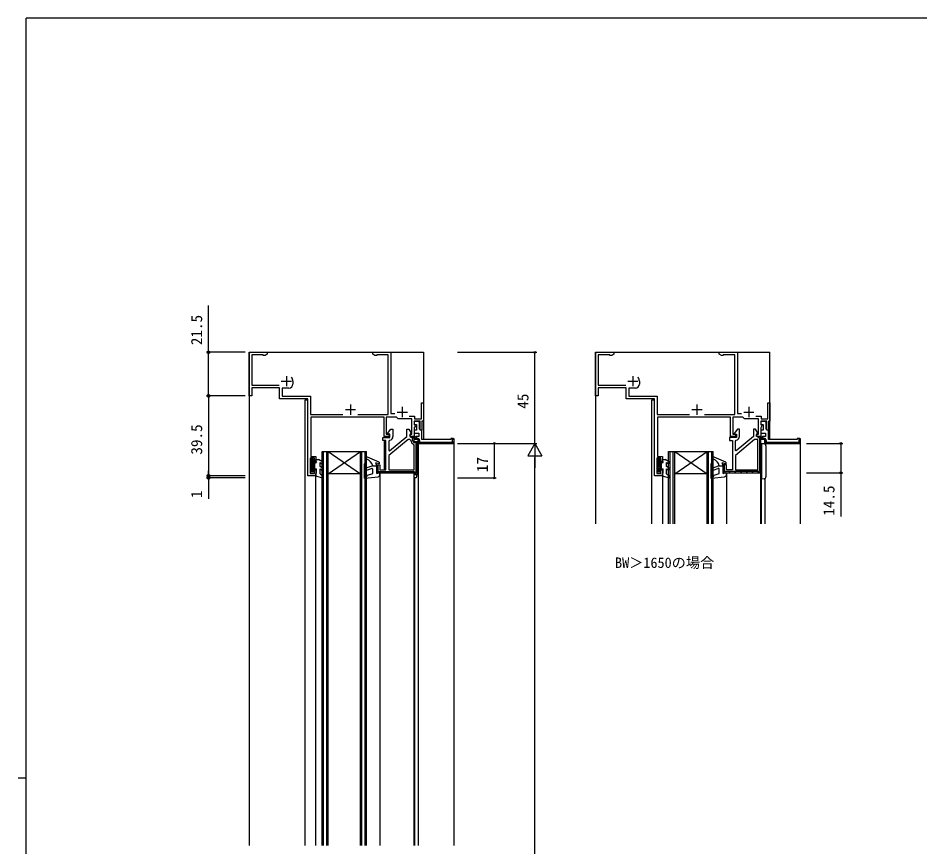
# Model space of a CAD drawing. Units: millimetres, scale not verified. Extents: x -567 to 567, y -403 to 403.
# Drawn here: x -566.7 to -121.7, y -10.2 to 399 of the extents above; entities that cross this region are included whole.
import ezdxf
from ezdxf.enums import TextEntityAlignment as Align

# ---------------------------------------------------------------- set-up
doc = ezdxf.new("R2010")
doc.units = ezdxf.units.MM
doc.header["$LTSCALE"] = 2
for name, color, linetype in [('0-1_USER1', 3, 'Continuous'), ('0-2_YKK_11', 7, 'Continuous'), ('0-3_YKK_12', 2, 'Continuous'), ('0-4_YKK_13', 4, 'Continuous'), ('0-6_YKK_D', 6, 'Continuous'), ('0-7_YKK_ZWAK', 7, 'Continuous')]:
    doc.layers.add(name, color=color, linetype=linetype)
doc.styles.add('ＭＳ ゴシック', font='')
doc.styles.get('ＭＳ ゴシック').set_extended_font_data('MS Gothic')

msp = doc.modelspace()

# ---------------------------------------------------------------- linework, layer by layer
at = {"layer": '0-2_YKK_11'}
for p, q in [((-436.8, 219.7), (-431.8, 219.7)), ((-434.3, 222.2), (-434.3, 217.2)), ((-431.1, 219.7), (-431.1, 218.3)), ((-265.8, 219.7), (-260.8, 219.7)), ((-263.3, 222.2), (-263.3, 217.2)), ((-260.1, 219.7), (-260.1, 218.3)), ((-405.2, 205.7), (-400.2, 205.7)), ((-402.7, 208.2), (-402.7, 203.2)), ((-377.1, 207), (-377.1, 202)), ((-234.2, 205.7), (-229.2, 205.7)), ((-231.7, 208.2), (-231.7, 203.2)), ((-206.1, 207), (-206.1, 202)), ((-379.6, 204.5), (-374.6, 204.5)), ((-208.6, 204.5), (-203.6, 204.5)), ((-372.628, 191.9), (-372.081, 192.448)), ((-370.9, 191.64), (-370.26, 191)), ((-370.345, 192.5), (-370.3, 192.455)), ((-369.405, 191.56), (-368.64, 190.795)), ((-367.4, 195.2), (-367.7, 195.5)), ((-352.3, 191.425), (-351.7, 190.825)), ((-201.3, 191.9), (-200.789, 192.411)), ((-199.9, 191.64), (-199.26, 191)), ((-199.345, 192.5), (-199.3, 192.455)), ((-198.405, 191.56), (-197.64, 190.795)), ((-196.4, 195.2), (-196.7, 195.5)), ((-181.3, 191.425), (-180.7, 190.825)), ((-371.813, 189.887), (-371.37, 190.33)), ((-370.3, 188.572), (-369.7, 189.172)), ((-369.2, 189.94), (-368.26, 189)), ((-367.445, 189.6), (-366.845, 189)), ((-366.031, 189.6), (-365.431, 189)), ((-364.617, 189.6), (-364.017, 189)), ((-363.203, 189.6), (-362.603, 189)), ((-361.789, 189.6), (-361.189, 189)), ((-360.374, 189.6), (-359.774, 189)), ((-358.96, 189.6), (-358.36, 189)), ((-357.546, 189.6), (-356.946, 189)), ((-356.132, 189.6), (-355.532, 189)), ((-354.717, 189.6), (-354.117, 189)), ((-353.303, 189.6), (-352.703, 189)), ((-352.3, 190.011), (-351.707, 189.418)), ((-200.8, 189.572), (-200.2, 190.172)), ((-200.8, 186.743), (-200.2, 187.343)), ((-198.2, 189.94), (-197.26, 189)), ((-196.445, 189.6), (-195.845, 189)), ((-195.031, 189.6), (-194.431, 189)), ((-193.617, 189.6), (-193.017, 189)), ((-192.203, 189.6), (-191.603, 189)), ((-190.789, 189.6), (-190.189, 189)), ((-189.374, 189.6), (-188.774, 189)), ((-187.96, 189.6), (-187.36, 189)), ((-186.546, 189.6), (-185.946, 189)), ((-185.132, 189.6), (-184.532, 189)), ((-183.717, 189.6), (-183.117, 189)), ((-182.303, 189.6), (-181.703, 189)), ((-181.3, 190.011), (-180.707, 189.418)), ((-370.3, 185.743), (-369.7, 186.343)), ((-370.3, 182.915), (-369.7, 183.515)), ((-200.8, 183.915), (-200.2, 184.515)), ((-389.7, 177.657), (-389.1, 178.257)), ((-370.3, 180.086), (-369.7, 180.686)), ((-200.8, 181.086), (-200.2, 181.686)), ((-200.8, 178.258), (-200.2, 178.858)), ((-389.677, 174.851), (-389.1, 175.428)), ((-387.2, 174.5), (-386.6, 175.1)), ((-384.372, 174.5), (-383.772, 175.1)), ((-381.543, 174.5), (-380.943, 175.1)), ((-378.715, 174.5), (-378.115, 175.1)), ((-375.886, 174.5), (-375.286, 175.1)), ((-373.058, 174.5), (-372.458, 175.1)), ((-371.2, 173.529), (-370.607, 174.123)), ((-370.346, 174.384), (-369.7, 175.029)), ((-370.3, 177.258), (-369.7, 177.858)), ((-218.7, 177.328), (-218.1, 177.928)), ((-218.554, 174.646), (-218.1, 175.1)), ((-215.872, 174.5), (-215.272, 175.1)), ((-213.043, 174.5), (-212.443, 175.1)), ((-210.215, 174.5), (-209.615, 175.1)), ((-207.386, 174.5), (-206.786, 175.1)), ((-204.558, 174.5), (-203.958, 175.1)), ((-201.729, 174.5), (-201.122, 175.108)), ((-200.808, 175.422), (-200.2, 176.029))]:
    msp.add_line(p, q, dxfattribs=at)
for points in [[(-422.5, 181.7), (-422.5, 174.2), (-420.5, 174.2), (-420.5, 176), (-419.7, 176), (-419.7, 173), (-423.7, 173), (-423.7, 211), (-437.7, 211), (-437.7, 216.5), (-451.4, 216.5), (-451.4, 212.5), (-452.7, 212.5), (-452.7, 234), (-443.7, 234), (-443.7, 233), (-444.791, 232.37), (-445.7, 232.37), (-445.7, 232.8), (-451.4, 232.8), (-451.4, 217.8), (-437.871, 217.8)], [(-399.034, 203.3), (-384, 203.3), (-384, 232.8), (-389.7, 232.8), (-389.7, 232.37), (-390.609, 232.37), (-391.7, 233), (-391.7, 234), (-382.7, 234), (-382.7, 203.8), (-380.8, 203.8)], [(-251.5, 181.7), (-251.5, 174.2), (-249.5, 174.2), (-249.5, 176), (-248.7, 176), (-248.7, 173), (-252.7, 173), (-252.7, 211), (-266.7, 211), (-266.7, 216.5), (-280.4, 216.5), (-280.4, 212.5), (-281.7, 212.5), (-281.7, 234), (-272.7, 234), (-272.7, 233), (-273.791, 232.37), (-274.7, 232.37), (-274.7, 232.8), (-280.4, 232.8), (-280.4, 217.8), (-266.871, 217.8)], [(-228.034, 203.3), (-213, 203.3), (-213, 232.8), (-218.7, 232.8), (-218.7, 232.37), (-219.609, 232.37), (-220.7, 233), (-220.7, 234), (-211.7, 234), (-211.7, 203.8), (-209.8, 203.8)], [(-433.1, 216.3), (-436.4, 216.3), (-436.4, 212.3), (-422.4, 212.3), (-422.4, 203.3), (-406.366, 203.3)], [(-262.1, 216.3), (-265.4, 216.3), (-265.4, 212.3), (-251.4, 212.3), (-251.4, 203.3), (-235.366, 203.3)], [(-373.718, 202.5), (-371.1, 202.5), (-371.1, 201.2), (-367.7, 201.2), (-367.7, 209), (-366.7, 209), (-366.7, 200), (-367.4, 200), (-367.4, 195.5), (-368.2, 195.5), (-368.32, 195.86), (-368.2, 196.1), (-368.2, 200), (-371.2, 200), (-371.2, 198.4), (-370.9, 198.1), (-370.64, 197.65), (-371.2, 196.68), (-371.2, 192.5), (-372.885, 192.5), (-373.323, 193.26), (-373.127, 193.6), (-372.4, 193.6), (-372.4, 201.2), (-379.2, 201.2), (-380, 202), (-385, 202), (-385, 193.6), (-383.673, 193.6), (-383.477, 193.26), (-383.915, 192.5), (-386.1, 192.5), (-386.1, 202), (-422.2, 202), (-422.2, 182.5), (-419.7, 182.5), (-419.7, 180), (-420.5, 180), (-420.5, 181.7), (-422.5, 181.7)], [(-202.718, 202.5), (-200.1, 202.5), (-200.1, 201.2), (-196.7, 201.2), (-196.7, 209), (-195.7, 209), (-195.7, 200), (-196.4, 200), (-196.4, 195.5), (-197.2, 195.5), (-197.32, 195.86), (-197.2, 196.1), (-197.2, 200), (-200.2, 200), (-200.2, 198.4), (-199.9, 198.1), (-199.64, 197.65), (-200.2, 196.68), (-200.2, 192.5), (-201.885, 192.5), (-202.323, 193.26), (-202.127, 193.6), (-201.4, 193.6), (-201.4, 201.2), (-208.2, 201.2), (-209, 202), (-214, 202), (-214, 193.6), (-212.673, 193.6), (-212.477, 193.26), (-212.915, 192.5), (-215.1, 192.5), (-215.1, 202), (-251.2, 202), (-251.2, 182.5), (-248.7, 182.5), (-248.7, 180), (-249.5, 180), (-249.5, 181.7), (-251.5, 181.7)], [(-371.2, 174.5), (-389.7, 174.5), (-389.7, 178.5), (-389.1, 178.5), (-388.2, 178.5), (-388.2, 176), (-385.2, 176), (-385.2, 190.5), (-386.7, 190.5), (-386.7, 192), (-383.2, 192), (-383.2, 193.6), (-384.304, 193.6), (-384.421, 193.844), (-382.7, 196), (-381.7, 196), (-381.7, 192.5)], [(-383.3, 190.54), (-383.7, 190.051), (-383.7, 185.484), (-383.354, 185.323), (-374.8, 192.5), (-374.8, 196), (-373.8, 196), (-372.865, 194.346), (-373.05, 193.667), (-373.3, 193.234), (-373.3, 192.5), (-372.4, 192.5), (-372, 192.417), (-371.4, 191.5), (-371.4, 190), (-369.7, 190), (-369.7, 174.593), (-369.7, 174.5), (-370.319, 171.951), (-371.2, 172.056), (-371.2, 174.5), (-389.7, 174.5), (-389.7, 178.5), (-389.1, 178.5), (-389.1, 175.1), (-371.7, 175.1)], [(-369.1, 199.9), (-371.2, 199.9), (-371.2, 198.4), (-370.1, 198.4), (-370.1, 195.5), (-371.2, 195.5), (-371.2, 194), (-368.9, 194), (-368.9, 192.5), (-370.4, 192.5), (-370.3, 192.5), (-370.3, 191.6), (-369.7, 191.6)], [(-368.6, 196), (-368.6, 199.4), (-369.1, 199.9)], [(-367.7, 195.5), (-368.1, 195.5), (-368.6, 196)], [(-218.7, 174.5), (-200.2, 174.5), (-200.2, 192.5), (-202.3, 192.5), (-202.3, 193.234), (-202.05, 193.667), (-201.865, 194.346), (-202.8, 196), (-203.8, 196), (-203.8, 192.5), (-212.354, 185.323), (-212.7, 185.484), (-212.7, 190.051), (-212.3, 190.54)], [(-210.7, 192.5), (-210.7, 196), (-211.7, 196), (-213.421, 193.844), (-213.304, 193.6), (-212.2, 193.6), (-212.2, 192), (-215.7, 192), (-215.7, 190.5), (-214.2, 190.5), (-214.2, 176), (-217.2, 176), (-217.2, 178.5), (-218.7, 178.5), (-218.7, 174.5), (-200.2, 174.5), (-200.2, 192.5), (-201.7, 192.5), (-201.7, 191.9), (-200.8, 191.9), (-200.8, 175.1), (-218.1, 175.1), (-218.1, 178.5), (-218.7, 178.5), (-218.7, 174.5)], [(-198.1, 199.9), (-200.2, 199.9), (-200.2, 198.4), (-199.1, 198.4), (-199.1, 195.5), (-200.2, 195.5), (-200.2, 194), (-197.9, 194), (-197.9, 192.5), (-199.4, 192.5), (-199.3, 192.5), (-199.3, 191.6), (-198.7, 191.6)], [(-197.6, 196), (-197.6, 199.4), (-198.1, 199.9)], [(-196.7, 195.5), (-197.1, 195.5), (-197.6, 196)], [(-372, 190.5), (-372, 191.9), (-372.9, 191.9), (-372.9, 192.5), (-371.4, 192.5), (-371.4, 190), (-369.7, 190), (-369.7, 174.5), (-370.319, 171.951), (-371.2, 172.056), (-371.2, 174.5)], [(-368.6, 190.5), (-368.6, 189.6), (-352.3, 189.6), (-352.3, 191.5), (-351.7, 191.5), (-351.7, 189), (-369.2, 189), (-369.2, 191), (-370.9, 191), (-370.9, 192), (-370.4, 192.5)], [(-352, 191.5), (-353.2, 191.5), (-353.2, 191), (-367.4, 191), (-367.4, 195.2)], [(-197.6, 190.5), (-197.6, 189.6), (-181.3, 189.6), (-181.3, 191.5), (-180.7, 191.5), (-180.7, 189), (-198.2, 189), (-198.2, 191), (-199.9, 191), (-199.9, 192), (-199.4, 192.5)], [(-181, 191.5), (-182.2, 191.5), (-182.2, 191), (-196.4, 191), (-196.4, 195.2)], [(-374.254, 191), (-383.7, 183.074), (-383.7, 176), (-371.2, 176), (-371.2, 188.131), (-371.54, 188.605)], [(-372.9, 190.5), (-373.4, 191), (-374.254, 191)], [(-370.6, 174), (-370.6, 173.336), (-370.3, 174.572), (-370.3, 174.593), (-370.3, 189.4), (-370.9, 189.4)], [(-369.2, 190.5), (-369.2, 189), (-352.2, 189)], [(-198.2, 190.5), (-198.2, 189), (-181.2, 189)]]:
    msp.add_lwpolyline(points, dxfattribs=at)
msp.add_lwpolyline([(-201.7, 176), (-201.7, 191), (-203.254, 191), (-212.7, 183.074), (-212.7, 176)], close=True, dxfattribs=at)
for centre, radius, start, end in [((-433.1, 218.3), 2, 270.00001, 359.99999), ((-434.3, 219.7), 3.2, 0.00001, 38.36652), ((-262.1, 218.3), 2, 270.00001, 359.99999), ((-263.3, 219.7), 3.2, 0.00001, 38.36652), ((-383.7, 192.5), 2, 281.53697, 359.99999), ((-369.7, 190.5), 1.1, 0.00001, 89.99999), ((-212.7, 192.5), 2, 281.53697, 359.99999), ((-198.7, 190.5), 1.1, 0.00001, 89.99999), ((-370.9, 190.5), 2, 180, 251.33708), ((-370.9, 190.5), 1.1, 180.00001, 269.99999), ((-371.7, 174), 1.1, 0.00001, 89.99999)]:
    msp.add_arc(centre, radius, start, end, dxfattribs=at)
at = {"layer": '0-3_YKK_12'}
for p, q in [((-452.7, 234), (-452.7, -9.502)), ((-452.7, 234), (-366.7, 234)), ((-366.7, 234), (-366.7, 191)), ((-281.7, 234), (-195.7, 234)), ((-281.7, 234), (-281.7, 149.23)), ((-195.7, 191), (-195.7, 234)), ((-423.7, 210.3), (-425.2, 210.3)), ((-423.7, 173), (-423.7, 210.3)), ((-252.7, 210.3), (-254.2, 210.3)), ((-212.5, 192.5), (-215.1, 192.5)), ((-386.1, 190.5), (-386.1, 176)), ((-369.2, 189), (-369.2, -9.499)), ((-199.9, 188.998), (-199.9, 189)), ((-198.2, 189), (-198.2, 188.736)), ((-416.7, 185), (-394.7, 185)), ((-416.7, -9.5), (-416.7, 185)), ((-416, -9.5), (-416, 185)), ((-414.4, -9.5), (-414.4, 185)), ((-413.7, 185), (-397.7, 174)), ((-413.7, 174), (-397.7, 185)), ((-413.7, -9.5), (-413.7, 185)), ((-397.7, -9.5), (-397.7, 185)), ((-397, -9.5), (-397, 185)), ((-395.4, -9.5), (-395.4, 185)), ((-394.7, -9.5), (-394.7, 185)), ((-245.7, 185), (-223.7, 185)), ((-245.7, 149.23), (-245.7, 185)), ((-245, 149.23), (-245, 185)), ((-243.4, 149.23), (-243.4, 185)), ((-242.7, 185), (-226.7, 174)), ((-242.7, 174), (-226.7, 185)), ((-242.7, 149.23), (-242.7, 185)), ((-226.7, 149.23), (-226.7, 185)), ((-226, 149.23), (-226, 185)), ((-224.4, 149.23), (-224.4, 185)), ((-223.7, 149.23), (-223.7, 185)), ((-397.7, 174), (-413.7, 174)), ((-388.2, 174.5), (-371.2, 174.5)), ((-388.2, 174.196), (-388.2, -9.5)), ((-371.2, -9.499), (-371.2, 174.5)), ((-226.7, 174), (-242.7, 174)), ((-217.2, 174.5), (-200.2, 174.5)), ((-217.2, 174.196), (-217.2, 149.23)), ((-200.2, 149.23), (-200.2, 174.5)), ((-419.7, 173), (-423.7, 173)), ((-419.7, -9.501), (-419.7, 173)), ((-370.9, -9.499), (-370.9, 172.042)), ((-248.7, 173), (-248.7, 149.23)), ((-199.9, 149.23), (-199.9, 171.402)), ((-198.2, 171.664), (-198.2, 149.23))]:
    msp.add_line(p, q, dxfattribs=at)
for points in [[(-423.7, 210.3), (-425.2, 210.3), (-425.2, -9.501)], [(-252.7, 210.3), (-254.2, 210.3), (-254.2, 149.23)], [(-383.5, 192.042), (-383.5, 192.5), (-386.1, 192.5), (-386.1, 192)], [(-369.7, 189), (-351.7, 189), (-351.7, -9.498)], [(-199.9, 189), (-180.7, 189), (-180.7, 149.23)]]:
    msp.add_lwpolyline(points, dxfattribs=at)
at = {"layer": '0-4_YKK_13'}
for p, q in [((-200.196, 188.996), (-200.2, 188.996)), ((-200.196, 188.996), (-199.7, 189)), ((-199.7, 189), (-198.578, 188.862)), ((-199.7, 188.007), (-199.7, 189)), ((-199.7, 172.393), (-199.7, 188.007)), ((-197.7, 187.87), (-197.7, 172.53)), ((-422.1, 181.2), (-421, 181.2)), ((-422.1, 174.8), (-422.1, 181.2)), ((-422.1, 180.886), (-421, 179.786)), ((-422.1, 180.179), (-420.2, 178.279)), ((-422.1, 179.472), (-420.2, 177.572)), ((-422.1, 178.764), (-420.2, 176.864)), ((-422.1, 178.057), (-420.443, 176.4)), ((-421.707, 181.2), (-421, 180.493)), ((-421, 179.6), (-421, 181.2)), ((-421, 179.6), (-419.4, 179.6)), ((-420.814, 179.6), (-420.2, 178.986)), ((-420.2, 176.4), (-420.2, 179.6)), ((-419.7, 180.12), (-419.7, 181.1)), ((-419.7, 181.1), (-418.4, 181.1)), ((-419.7, 180.12), (-419.4, 179.6)), ((-416.45, 179.974), (-418.4, 181.1)), ((-417.7, 179.541), (-416.95, 179.108)), ((-417.7, 177.555), (-417.7, 179.541)), ((-395.9, 178.796), (-395.9, 172.096)), ((-395.2, 179.096), (-395.6, 179.096)), ((-394.9, 172.182), (-394.9, 178.796)), ((-388.5, 179.796), (-394.209, 182.158)), ((-388.5, 178.996), (-390.2, 179.496)), ((-389.7, 177.996), (-390.2, 179.496)), ((-388.5, 179.796), (-388.5, 178.996)), ((-251.1, 181.2), (-250, 181.2)), ((-251.1, 174.8), (-251.1, 181.2)), ((-251.1, 180.886), (-250, 179.786)), ((-251.1, 180.179), (-249.2, 178.279)), ((-251.1, 179.472), (-249.2, 177.572)), ((-251.1, 178.764), (-249.2, 176.864)), ((-251.1, 178.057), (-249.443, 176.4)), ((-250.707, 181.2), (-250, 180.493)), ((-250, 179.6), (-250, 181.2)), ((-250, 179.6), (-248.4, 179.6)), ((-249.814, 179.6), (-249.2, 178.986)), ((-249.2, 176.4), (-249.2, 179.6)), ((-248.7, 180.12), (-248.7, 181.1)), ((-248.7, 181.1), (-247.4, 181.1)), ((-248.7, 180.12), (-248.4, 179.6)), ((-245.45, 179.974), (-247.4, 181.1)), ((-246.7, 179.541), (-245.95, 179.108)), ((-246.7, 177.555), (-246.7, 179.541)), ((-224.9, 178.796), (-224.9, 172.096)), ((-224.2, 179.096), (-224.6, 179.096)), ((-223.9, 172.182), (-223.9, 178.796)), ((-217.5, 179.796), (-223.209, 182.158)), ((-217.5, 178.996), (-219.2, 179.496)), ((-218.7, 177.996), (-219.2, 179.496)), ((-217.5, 179.796), (-217.5, 178.996)), ((-422.1, 177.35), (-421, 176.25)), ((-422.1, 176.643), (-421, 175.543)), ((-422.1, 175.936), (-421, 174.836)), ((-422.1, 175.229), (-421.671, 174.8)), ((-421, 174.8), (-422.1, 174.8)), ((-421, 174.8), (-421, 176.4)), ((-421, 176.4), (-419.4, 176.4)), ((-419.7, 174), (-419.4, 174.52)), ((-419.7, 173), (-419.7, 174)), ((-419.4, 174.52), (-419.4, 176.4)), ((-416.45, 176.833), (-417.7, 177.555)), ((-417.7, 176.4), (-416.95, 175.967)), ((-417.7, 174), (-417.7, 176.4)), ((-417.7, 174), (-416.731, 173.3)), ((-391.7, 177.996), (-394.571, 176.951)), ((-394.279, 173.258), (-391.7, 174.196)), ((-394.229, 176.012), (-392.371, 176.688)), ((-391.7, 177.996), (-389.7, 177.996)), ((-391.7, 174.196), (-391.7, 176.218)), ((-389.7, 174.196), (-389.7, 177.996)), ((-389.7, 174.196), (-388.575, 174.487)), ((-388.2, 173.582), (-388.2, 174.196)), ((-251.1, 177.35), (-250, 176.25)), ((-251.1, 176.643), (-250, 175.543)), ((-251.1, 175.936), (-250, 174.836)), ((-251.1, 175.229), (-250.671, 174.8)), ((-250, 174.8), (-251.1, 174.8)), ((-250, 174.8), (-250, 176.4)), ((-250, 176.4), (-248.4, 176.4)), ((-248.7, 174), (-248.4, 174.52)), ((-248.7, 173), (-248.7, 174)), ((-248.4, 174.52), (-248.4, 176.4)), ((-245.45, 176.833), (-246.7, 177.555)), ((-246.7, 176.4), (-245.95, 175.967)), ((-246.7, 174), (-246.7, 176.4)), ((-246.7, 174), (-245.731, 173.3)), ((-220.7, 177.996), (-223.571, 176.951)), ((-223.279, 173.258), (-220.7, 174.196)), ((-223.229, 176.012), (-221.371, 176.688)), ((-220.7, 177.996), (-218.7, 177.996)), ((-220.7, 174.196), (-220.7, 176.218)), ((-218.7, 174.196), (-218.7, 177.996)), ((-218.7, 174.196), (-217.575, 174.487)), ((-217.2, 173.582), (-217.2, 174.196)), ((-200.2, 174.5), (-201.2, 174.5)), ((-200.334, 175), (-200.2, 175)), ((-200.2, 171.404), (-200.2, 175)), ((-419.7, 173), (-416.591, 172.014)), ((-416.24, 172.45), (-416.731, 173.3)), ((-395.564, 171.799), (-389.079, 172.589)), ((-394.9, 172.182), (-394.279, 173.258)), ((-248.7, 173), (-245.591, 172.014)), ((-245.24, 172.45), (-245.731, 173.3)), ((-224.564, 171.799), (-218.079, 172.589)), ((-223.9, 172.182), (-223.279, 173.258)), ((-200.196, 171.404), (-200.2, 171.404)), ((-199.7, 171.4), (-200.196, 171.404))]:
    msp.add_line(p, q, dxfattribs=at)
msp.add_lwpolyline([(-198.578, 171.538), (-199.7, 171.4), (-199.7, 172.393)], dxfattribs=at)
for centre, radius, start, end in [((-198.7, 187.87), 1, 0, 83), ((-416.7, 179.541), 0.5, 240.00001, 60.00001), ((-395.6, 178.796), 0.3, 90, 180), ((-395.2, 178.796), 0.3, 0, 90), ((-394.4, 181.696), 0.5, 67.52282, 247.49174), ((-396.505, 176.615), 5, 16.03395, 67.49174), ((-245.7, 179.541), 0.5, 240.00001, 60.00001), ((-224.6, 178.796), 0.3, 90, 180), ((-224.2, 178.796), 0.3, 0, 90), ((-223.4, 181.696), 0.5, 67.52282, 247.49174), ((-225.505, 176.615), 5, 16.03395, 67.49174), ((-416.7, 176.4), 0.5, 240.00001, 60.00001), ((-394.4, 176.482), 0.5, 110, 290), ((-392.2, 176.218), 0.5, 0, 110), ((-389.2, 173.582), 1, 276.9513, 0), ((-388.5, 174.196), 0.3, 0, 104.47751), ((-245.7, 176.4), 0.5, 240.00001, 60.00001), ((-223.4, 176.482), 0.5, 110, 290), ((-221.2, 176.218), 0.5, 0, 110), ((-218.2, 173.582), 1, 276.9513, 0), ((-217.5, 174.196), 0.3, 0, 104.47751), ((-416.5, 172.3), 0.3, 252.41011, 30.00424), ((-395.6, 172.096), 0.3, 180, 276.9513), ((-245.5, 172.3), 0.3, 252.41011, 30.00424), ((-224.6, 172.096), 0.3, 180, 276.9513), ((-198.7, 172.53), 1, 277, 0)]:
    msp.add_arc(centre, radius, start, end, dxfattribs=at)
at = {"layer": '0-6_YKK_D'}
for p, q in [((-454.7, 234), (-473.7, 234)), ((-349.8, 234), (-310.7, 234)), ((-311.7, 189), (-311.7, 234)), ((-454.7, 212.5), (-473.7, 212.5)), ((-454.7, 212.5), (-473.7, 212.5)), ((-472.7, 212.5), (-472.7, 173)), ((-349.8, 189), (-330.7, 189)), ((-349.8, 189), (-310.7, 189)), ((-349.8, 189), (-310.7, 189)), ((-331.7, 189), (-331.7, 172)), ((-311.7, 189), (-315.2, 182.938)), ((-311.7, 189), (-308.2, 182.938)), ((-311.7, 189), (-311.7, 176.876)), ((-177.7, 189), (-159.7, 189)), ((-315.2, 182.938), (-308.2, 182.938)), ((-311.7, -204), (-311.7, 182)), ((-472.7, 173), (-472.7, 175.55)), ((-177.7, 174.5), (-159.7, 174.5)), ((-454.7, 173), (-473.7, 173)), ((-454.7, 173), (-473.7, 173)), ((-454.7, 172), (-473.7, 172)), ((-472.7, 173), (-472.7, 172)), ((-472.7, 172), (-472.7, 161.641)), ((-349.8, 172), (-330.7, 172))]:
    msp.add_line(p, q, dxfattribs=at)
for points in [[(-472.7, 212.5), (-472.7, 234), (-472.7, 257.022)], [(-160.7, 189), (-160.7, 174.5), (-160.7, 152.925)]]:
    msp.add_lwpolyline(points, dxfattribs=at)
for centre, radius in [((-472.7, 234), 0.637), ((-311.7, 234), 0.425), ((-472.7, 212.5), 0.637), ((-472.7, 212.5), 0.637), ((-331.7, 189), 0.425), ((-160.7, 189), 0.425), ((-472.7, 173), 0.637), ((-472.7, 173), 0.637), ((-160.7, 174.5), 0.425), ((-472.7, 172), 0.637), ((-331.7, 172), 0.425)]:
    msp.add_circle(centre, radius, dxfattribs=at)
at = {"layer": '0-7_YKK_ZWAK'}
for p, q in [((537.3, 399), (-562.7, 399)), ((-562.7, -351), (-562.7, 399)), ((-566.7, 24), (-562.7, 24))]:
    msp.add_line(p, q, dxfattribs=at)

# ---------------------------------------------------------------- texts
at = {"layer": '0-1_USER1', "style": 'ＭＳ ゴシック'}
msp.add_text('BW＞1650の場合', height=5.132, dxfattribs=at).set_placement((-272.125, 126.022), align=Align.BOTTOM_LEFT)
at = {"layer": '0-6_YKK_D', "style": 'ＭＳ ゴシック'}
for s, p in [('21.5', (-474.2, 237.496)), ('45', (-313.2, 206.131)), ('39.5', (-474.2, 183.46)), ('17', (-333.2, 174.811)), ('1', (-474.2, 161.991)), ('14.5', (-162.2, 153.274))]:
    msp.add_text(s, height=5.499, rotation=90, dxfattribs=at).set_placement(p, align=Align.BOTTOM_LEFT)

doc.saveas('drawing.dxf')
